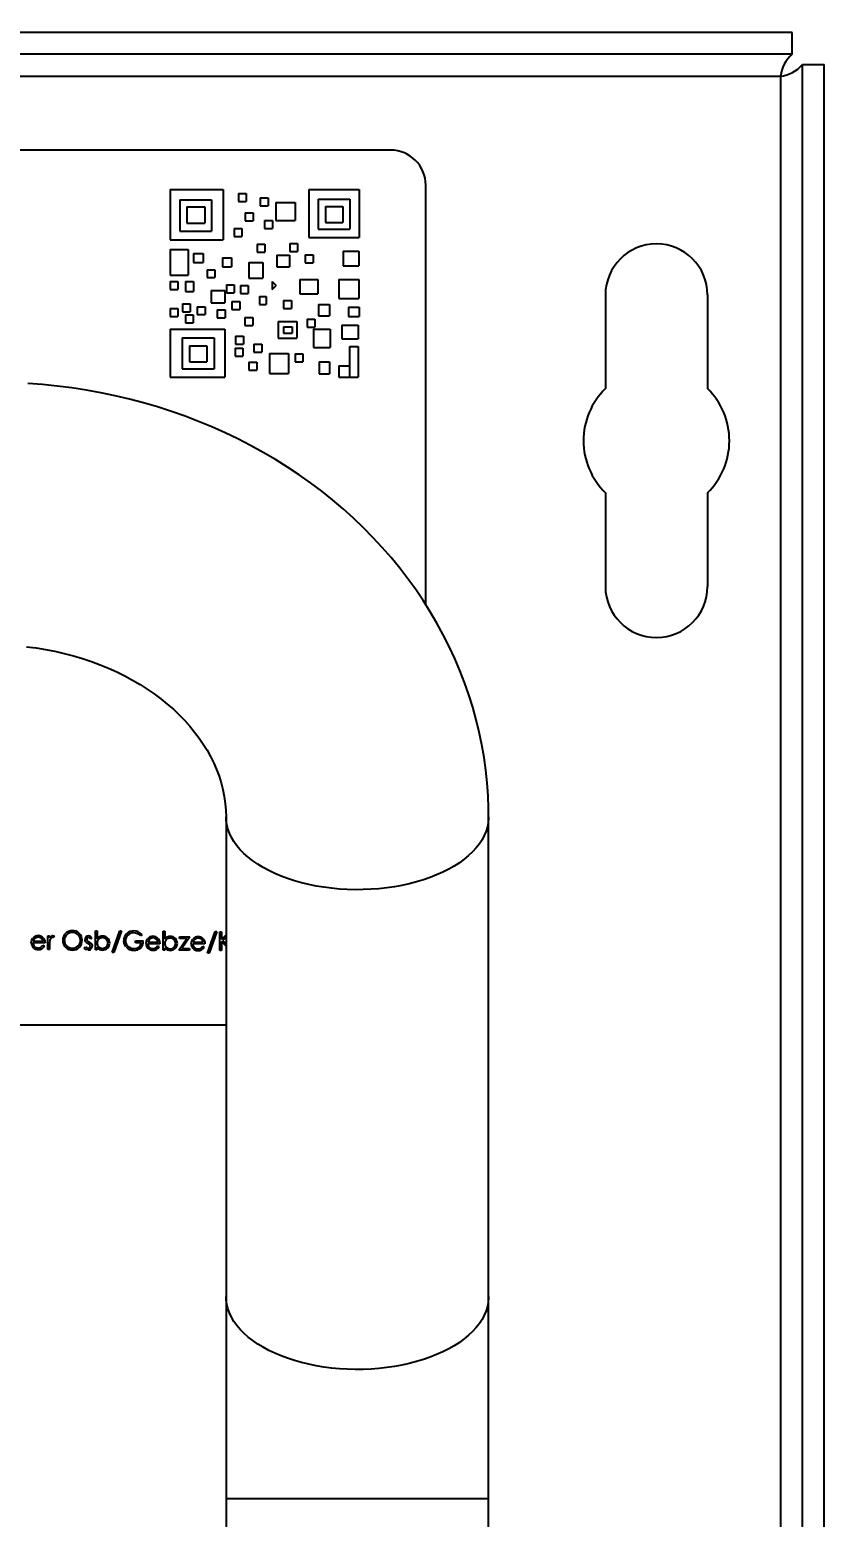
# Model space of a CAD drawing. Header units: millimetres. Extents: x 75 to 2075, y 25 to 1460.
# Drawn here: x 861.3 to 939.1, y 1035.1 to 1180.8 of the extents above; entities that cross this region are included whole.
import ezdxf

# ---------------------------------------------------------------- set-up
doc = ezdxf.new("R2010")
doc.units = ezdxf.units.MM
doc.header["$LTSCALE"] = 5
doc.styles.add('SLDTEXTSTYLE0', font='TXT', dxfattribs={"width": 0.75})
doc.dimstyles.new('SLDDIMSTYLE1', dxfattribs={"dimtxt": 17.5, "dimasz": 16.51, "dimexe": 0, "dimexo": 0.0625, "dimgap": 4.375, "dimtad": 1, "dimlfac": 0.7, "dimrnd": 1e-09, "dimzin": 12, "dimdsep": 46, "dimtxsty": 'SLDTEXTSTYLE0', "dimsah": 1, "dimcen": 0.09, "dimadec": 0, "dimazin": 3, "dimtfac": 1, "dimtofl": 0, "dimtmove": 0, "dimatfit": 3, "dimfxl": 1, "dimfrac": 2, "dimtolj": 1, "dimtzin": 12, "dimarcsym": 0})

# ---------------------------------------------------------------- blocks, each defined once
blk = doc.blocks.new('_D_5')
at = {"color": 7, "linetype": 'Continuous', "lineweight": 0}
for p, q in [((240.49, 1182.43), (240.49, 1236.29)), ((939.06, 1182.43), (939.06, 1236.29)), ((939.06, 1231.29), (240.49, 1231.29))]:
    blk.add_line(p, q, dxfattribs=at)
at = {"color": 7, "linetype": 'Continuous', "lineweight": 18}
for points in [[(240.49, 1231.29), (257, 1228.75), (257, 1233.83)], [(939.06, 1231.29), (922.55, 1233.83), (922.55, 1228.75)]]:
    blk.add_solid(points, dxfattribs=at)
at = {"color": 7, "linetype": 'Continuous', "lineweight": 18, "insert": (571.4, 1253.85), "char_height": 17.5, "attachment_point": 1, "style": 'SLDTEXTSTYLE0'}
blk.add_mtext('489', dxfattribs=at)

msp = doc.modelspace()

# ---------------------------------------------------------------- linework, layer by layer
at = {"color": 7, "linetype": 'Continuous', "lineweight": 25}
for p, q in [((935.907, 1180.579), (417.632, 1180.579)), ((935.907, 1178.436), (935.907, 1180.579)), ((935.907, 1178.436), (417.632, 1178.436)), ((417.632, 1176.293), (934.775, 1176.293)), ((934.775, 1176.293), (934.775, 769.998)), ((936.918, 1177.426), (939.06, 1177.426)), ((936.918, 762.271), (936.918, 1177.426)), ((939.06, 569.446), (939.06, 1177.426)), ((896.613, 1169.048), (789.185, 1169.048)), ((875.017, 1165.191), (880.217, 1165.191)), ((875.017, 1165.191), (875.017, 1160.271)), ((880.217, 1165.191), (880.217, 1160.271)), ((881.697, 1164.79), (881.697, 1164.011)), ((881.697, 1164.79), (882.462, 1164.79)), ((882.462, 1164.79), (882.462, 1164.011)), ((888.605, 1165.191), (888.605, 1160.489)), ((888.605, 1165.191), (893.52, 1165.191)), ((893.52, 1165.191), (893.52, 1160.489)), ((900.042, 1124.519), (900.042, 1165.62)), ((875.957, 1164.168), (875.957, 1161.097)), ((875.957, 1164.168), (879.078, 1164.168)), ((876.656, 1163.484), (878.407, 1163.484)), ((876.656, 1163.484), (876.656, 1161.886)), ((878.407, 1163.484), (878.407, 1161.886)), ((879.078, 1164.168), (879.078, 1161.097)), ((881.697, 1164.011), (882.462, 1164.011)), ((883.846, 1164.375), (883.846, 1163.597)), ((883.846, 1164.375), (884.611, 1164.375)), ((883.846, 1163.597), (884.611, 1163.597)), ((884.611, 1164.375), (884.611, 1163.597)), ((885.354, 1163.923), (887.255, 1163.923)), ((885.354, 1163.923), (885.354, 1162.151)), ((887.255, 1163.923), (887.255, 1162.151)), ((889.498, 1164.235), (892.619, 1164.235)), ((889.498, 1164.235), (889.498, 1161.315)), ((890.219, 1163.531), (890.219, 1161.973)), ((890.219, 1163.531), (891.926, 1163.531)), ((891.926, 1163.531), (891.926, 1161.973)), ((892.619, 1164.235), (892.619, 1161.315)), ((876.656, 1161.886), (878.407, 1161.886)), ((882.375, 1162.905), (882.375, 1162.127)), ((882.375, 1162.905), (883.141, 1162.905)), ((882.375, 1162.127), (883.141, 1162.127)), ((883.141, 1162.905), (883.141, 1162.127)), ((884.26, 1162.151), (885.025, 1162.151)), ((884.26, 1162.151), (884.26, 1161.373)), ((885.025, 1162.151), (885.025, 1161.373)), ((885.354, 1162.151), (887.255, 1162.151)), ((890.219, 1161.973), (891.926, 1161.973)), ((875.017, 1160.271), (880.217, 1160.271)), ((875.957, 1161.097), (879.078, 1161.097)), ((881.282, 1161.359), (881.282, 1160.581)), ((881.282, 1161.359), (882.047, 1161.359)), ((881.282, 1160.581), (882.047, 1160.581)), ((882.047, 1161.359), (882.047, 1160.581)), ((884.26, 1161.373), (885.025, 1161.373)), ((888.605, 1160.489), (893.52, 1160.489)), ((889.498, 1161.315), (892.619, 1161.315)), ((875.013, 1159.299), (875.013, 1156.8)), ((875.013, 1159.299), (876.795, 1159.299)), ((876.795, 1159.299), (876.795, 1156.8)), ((877.295, 1158.928), (877.295, 1158.046)), ((877.295, 1158.928), (878.244, 1158.928)), ((878.244, 1158.928), (878.244, 1158.046)), ((883.524, 1159.822), (883.524, 1159.043)), ((883.524, 1159.822), (884.289, 1159.822)), ((883.524, 1159.043), (884.289, 1159.043)), ((884.289, 1159.822), (884.289, 1159.043)), ((885.457, 1158.771), (886.699, 1158.771)), ((885.457, 1158.771), (885.457, 1157.604)), ((886.699, 1158.771), (886.699, 1157.604)), ((886.735, 1159.888), (886.735, 1159.109)), ((886.735, 1159.888), (887.5, 1159.888)), ((886.735, 1159.109), (887.5, 1159.109)), ((887.5, 1159.888), (887.5, 1159.109)), ((888.252, 1158.788), (888.252, 1158.01)), ((888.252, 1158.788), (889.017, 1158.788)), ((889.017, 1158.788), (889.017, 1158.01)), ((891.947, 1159.152), (893.498, 1159.152)), ((891.947, 1159.152), (891.947, 1157.718)), ((893.498, 1159.152), (893.498, 1157.718)), ((877.295, 1158.046), (878.244, 1158.046)), ((878.642, 1157.337), (878.642, 1156.558)), ((878.642, 1157.337), (879.407, 1157.337)), ((879.407, 1157.337), (879.407, 1156.558)), ((880.158, 1158.487), (880.158, 1157.604)), ((880.158, 1158.487), (881.031, 1158.487)), ((880.158, 1157.604), (881.031, 1157.604)), ((881.031, 1158.487), (881.031, 1157.604)), ((882.706, 1158.046), (884.093, 1158.046)), ((882.706, 1158.046), (882.706, 1156.499)), ((884.093, 1158.046), (884.093, 1156.499)), ((885.457, 1157.604), (886.699, 1157.604)), ((888.252, 1158.01), (889.017, 1158.01)), ((891.947, 1157.718), (893.498, 1157.718)), ((875.013, 1156.8), (876.795, 1156.8)), ((875.013, 1156.171), (875.013, 1155.393)), ((875.013, 1156.171), (875.778, 1156.171)), ((875.778, 1156.171), (875.778, 1155.393)), ((876.521, 1156.163), (876.521, 1155.211)), ((876.521, 1156.163), (877.311, 1156.163)), ((877.311, 1156.163), (877.311, 1155.211)), ((878.642, 1156.558), (879.407, 1156.558)), ((880.533, 1155.841), (880.533, 1155.063)), ((880.533, 1155.841), (881.298, 1155.841)), ((881.298, 1155.841), (881.298, 1155.063)), ((881.897, 1155.775), (881.897, 1154.997)), ((881.897, 1155.775), (882.662, 1155.775)), ((882.662, 1155.775), (882.662, 1154.997)), ((882.706, 1156.499), (884.093, 1156.499)), ((885.019, 1156.171), (885.402, 1155.782)), ((885.019, 1156.171), (885.019, 1155.393)), ((885.019, 1155.393), (885.402, 1155.782)), ((887.712, 1156.384), (889.478, 1156.384)), ((887.712, 1156.384), (887.712, 1154.973)), ((889.478, 1156.384), (889.478, 1154.973)), ((891.545, 1156.377), (893.488, 1156.377)), ((891.545, 1156.377), (891.545, 1154.521)), ((893.488, 1156.377), (893.488, 1154.521)), ((875.013, 1155.393), (875.778, 1155.393)), ((876.521, 1155.211), (877.311, 1155.211)), ((879.021, 1155.308), (879.021, 1154.104)), ((879.021, 1155.308), (880.376, 1155.308)), ((880.376, 1155.308), (880.376, 1154.104)), ((880.533, 1155.063), (881.298, 1155.063)), ((881.897, 1154.997), (882.662, 1154.997)), ((883.764, 1154.706), (884.422, 1154.706)), ((883.764, 1154.706), (883.764, 1153.916)), ((884.422, 1154.706), (884.422, 1153.916)), ((886.119, 1154.302), (886.119, 1153.524)), ((886.119, 1154.302), (886.884, 1154.302)), ((886.884, 1154.302), (886.884, 1153.524)), ((887.712, 1154.973), (889.478, 1154.973)), ((891.545, 1154.521), (893.488, 1154.521)), ((917.632, 1154.865), (917.632, 1145.68)), ((927.632, 1154.865), (927.632, 1145.68)), ((875.013, 1153.532), (875.013, 1152.754)), ((875.013, 1153.532), (875.778, 1153.532)), ((875.778, 1153.532), (875.778, 1152.754)), ((876.223, 1153.994), (876.223, 1153.216)), ((876.223, 1153.994), (876.988, 1153.994)), ((876.223, 1153.216), (876.988, 1153.216)), ((876.509, 1152.917), (877.274, 1152.917)), ((876.509, 1152.917), (876.509, 1152.138)), ((876.988, 1153.994), (876.988, 1153.216)), ((877.274, 1152.917), (877.274, 1152.138)), ((877.674, 1153.708), (877.674, 1152.93)), ((877.674, 1153.708), (878.439, 1153.708)), ((877.674, 1152.93), (878.439, 1152.93)), ((878.439, 1153.708), (878.439, 1152.93)), ((879.021, 1154.104), (880.376, 1154.104)), ((879.631, 1153.4), (879.631, 1152.622)), ((879.631, 1153.4), (880.397, 1153.4)), ((880.397, 1153.4), (880.397, 1152.622)), ((881.061, 1154.214), (881.061, 1153.436)), ((881.061, 1154.214), (881.826, 1154.214)), ((881.061, 1153.436), (881.826, 1153.436)), ((881.826, 1154.214), (881.826, 1153.436)), ((883.764, 1153.916), (884.422, 1153.916)), ((886.119, 1153.524), (886.884, 1153.524)), ((889.541, 1153.916), (890.632, 1153.916)), ((889.541, 1153.916), (889.541, 1152.824)), ((889.541, 1152.824), (890.632, 1152.824)), ((890.632, 1153.916), (890.632, 1152.824)), ((892.492, 1153.665), (893.529, 1153.665)), ((892.492, 1153.665), (892.492, 1152.762)), ((893.529, 1153.665), (893.529, 1152.762)), ((875.013, 1152.754), (875.778, 1152.754)), ((875.013, 1151.523), (875.013, 1146.82)), ((875.013, 1151.523), (880.358, 1151.523)), ((876.509, 1152.138), (877.274, 1152.138)), ((879.631, 1152.622), (880.397, 1152.622)), ((880.358, 1151.523), (880.358, 1146.82)), ((882.345, 1152.662), (882.345, 1151.883)), ((882.345, 1152.662), (883.11, 1152.662)), ((882.345, 1151.883), (883.11, 1151.883)), ((883.11, 1152.662), (883.11, 1151.883)), ((885.601, 1152.273), (887.428, 1152.273)), ((885.601, 1152.273), (885.601, 1150.614)), ((886.101, 1151.74), (886.101, 1151.102)), ((886.101, 1151.74), (886.977, 1151.74)), ((886.977, 1151.74), (886.977, 1151.102)), ((887.428, 1152.273), (887.428, 1150.614)), ((888.428, 1152.499), (888.428, 1151.72)), ((888.428, 1152.499), (889.193, 1152.499)), ((888.428, 1151.72), (889.193, 1151.72)), ((889.053, 1151.5), (890.67, 1151.5)), ((889.053, 1151.5), (889.053, 1149.715)), ((889.193, 1152.499), (889.193, 1151.72)), ((890.67, 1151.5), (890.67, 1149.715)), ((891.812, 1151.889), (891.812, 1150.549)), ((891.812, 1151.889), (893.418, 1151.889)), ((892.492, 1152.762), (893.529, 1152.762)), ((893.418, 1151.889), (893.418, 1150.549)), ((876.195, 1150.661), (876.195, 1147.618)), ((876.195, 1150.661), (879.316, 1150.661)), ((879.316, 1150.661), (879.316, 1147.618)), ((881.428, 1150.808), (881.428, 1150.03)), ((881.428, 1150.808), (882.193, 1150.808)), ((881.428, 1150.03), (882.193, 1150.03)), ((882.193, 1150.808), (882.193, 1150.03)), ((883.216, 1150.036), (883.981, 1150.036)), ((883.216, 1150.036), (883.216, 1149.257)), ((883.981, 1150.036), (883.981, 1149.257)), ((885.601, 1150.614), (887.428, 1150.614)), ((886.101, 1151.102), (886.977, 1151.102)), ((891.812, 1150.549), (893.418, 1150.549)), ((876.916, 1149.862), (878.623, 1149.862)), ((876.916, 1149.862), (876.916, 1148.304)), ((878.623, 1149.862), (878.623, 1148.304)), ((881.368, 1149.636), (881.368, 1148.857)), ((881.368, 1149.636), (882.133, 1149.636)), ((881.368, 1148.857), (882.133, 1148.857)), ((882.133, 1149.636), (882.133, 1148.857)), ((883.216, 1149.257), (883.981, 1149.257)), ((884.754, 1149.113), (886.596, 1149.113)), ((884.754, 1149.113), (884.754, 1147.175)), ((886.596, 1149.113), (886.596, 1147.175)), ((887.258, 1149.09), (888.023, 1149.09)), ((887.258, 1149.09), (887.258, 1148.312)), ((888.023, 1149.09), (888.023, 1148.312)), ((889.053, 1149.715), (890.67, 1149.715)), ((892.586, 1149.8), (892.586, 1146.82)), ((892.586, 1149.8), (893.413, 1149.8)), ((893.413, 1149.8), (893.413, 1146.82)), ((876.195, 1147.618), (879.316, 1147.618)), ((876.916, 1148.304), (878.623, 1148.304)), ((882.735, 1148.282), (882.735, 1147.504)), ((882.735, 1148.282), (883.5, 1148.282)), ((882.735, 1147.504), (883.5, 1147.504)), ((883.5, 1148.282), (883.5, 1147.504)), ((884.754, 1147.175), (886.596, 1147.175)), ((887.258, 1148.312), (888.023, 1148.312)), ((889.604, 1148.313), (889.604, 1147.127)), ((889.604, 1148.313), (890.608, 1148.313)), ((889.604, 1147.127), (890.608, 1147.127)), ((890.608, 1148.313), (890.608, 1147.127)), ((891.525, 1147.916), (892.577, 1147.916)), ((891.525, 1147.916), (891.525, 1146.82)), ((892.577, 1147.916), (892.577, 1146.82)), ((875.013, 1146.82), (880.358, 1146.82)), ((891.525, 1146.82), (892.577, 1146.82)), ((892.586, 1146.82), (893.413, 1146.82)), ((917.632, 1135.478), (917.632, 1126.293)), ((927.632, 1135.478), (927.632, 1126.293)), ((880.489, 1103.72), (880.489, 1056.719)), ((906.203, 1056.719), (906.203, 1103.72)), ((863.051, 1092.057), (863.214, 1092.057)), ((863.051, 1090.731), (863.051, 1092.057)), ((863.214, 1092.057), (863.214, 1091.862)), ((863.679, 1092.035), (863.59, 1091.894)), ((867.354, 1091.87), (867.243, 1091.757)), ((867.703, 1092.565), (867.866, 1092.565)), ((867.703, 1090.704), (867.703, 1092.565)), ((867.866, 1092.565), (867.866, 1091.789)), ((869.331, 1090.438), (870.09, 1092.555)), ((870.261, 1092.555), (869.503, 1090.438)), ((870.09, 1092.555), (870.261, 1092.555)), ((872.262, 1092.192), (872.122, 1092.06)), ((874.332, 1092.526), (874.495, 1092.526)), ((874.332, 1090.665), (874.332, 1092.526)), ((874.495, 1092.526), (874.495, 1091.75)), ((875.867, 1090.655), (876.639, 1091.818)), ((875.937, 1091.98), (876.937, 1091.98)), ((875.937, 1091.818), (875.937, 1091.98)), ((876.639, 1091.818), (875.937, 1091.818)), ((876.937, 1091.98), (876.166, 1090.817)), ((878.658, 1090.383), (879.417, 1092.499)), ((879.589, 1092.499), (878.83, 1090.383)), ((879.417, 1092.499), (879.589, 1092.499)), ((879.891, 1092.446), (880.054, 1092.446)), ((879.891, 1090.632), (879.891, 1092.446)), ((880.054, 1092.446), (880.054, 1091.756)), ((880.054, 1091.756), (880.489, 1092.153)), ((880.489, 1091.941), (880.151, 1091.632)), ((880.151, 1091.632), (880.489, 1091.28)), ((862.772, 1091.369), (861.586, 1091.369)), ((861.603, 1091.532), (862.609, 1091.532)), ((862.557, 1091.16), (862.702, 1091.084)), ((863.214, 1090.731), (863.051, 1090.731)), ((863.214, 1091.177), (863.214, 1090.731)), ((866.61, 1090.866), (866.718, 1090.989)), ((867.866, 1090.704), (867.703, 1090.704)), ((867.866, 1090.949), (867.866, 1090.704)), ((869.503, 1090.438), (869.331, 1090.438)), ((871.61, 1091.571), (872.378, 1091.571)), ((871.61, 1091.385), (871.61, 1091.571)), ((872.215, 1091.385), (871.61, 1091.385)), ((874.006, 1091.302), (872.82, 1091.302)), ((872.837, 1091.465), (873.843, 1091.465)), ((873.792, 1091.093), (873.936, 1091.017)), ((874.495, 1090.665), (874.332, 1090.665)), ((874.495, 1090.91), (874.495, 1090.665)), ((876.914, 1090.655), (875.867, 1090.655)), ((876.166, 1090.817), (876.914, 1090.817)), ((876.914, 1090.817), (876.914, 1090.655)), ((878.426, 1091.276), (877.239, 1091.276)), ((877.256, 1091.439), (878.263, 1091.439)), ((878.211, 1091.067), (878.356, 1090.991)), ((878.83, 1090.383), (878.658, 1090.383)), ((880.054, 1090.632), (879.891, 1090.632)), ((880.054, 1091.508), (880.054, 1090.632)), ((880.489, 1091.055), (880.054, 1091.508)), ((789.185, 1083.334), (880.489, 1083.334)), ((880.489, 1056.719), (880.489, 1036.908)), ((906.203, 1036.908), (906.203, 1056.719)), ((880.489, 1036.908), (880.489, 856.463)), ((906.203, 1036.908), (880.489, 1036.908)), ((906.203, 805.063), (906.203, 1036.908))]:
    msp.add_line(p, q, dxfattribs=at)
at = {"color": 7, "linetype": 'Continuous', "lineweight": 25, "flags": 128}
for points in [[(906.203, 1103.72), (906.194, 1104.535), (906.146, 1105.792), (906.056, 1107.046), (905.924, 1108.296), (905.75, 1109.543), (905.534, 1110.785), (905.278, 1112.02), (904.979, 1113.248), (904.64, 1114.468), (904.26, 1115.679), (903.84, 1116.88), (903.38, 1118.069), (902.879, 1119.246), (902.339, 1120.41), (901.76, 1121.56), (901.143, 1122.694), (900.487, 1123.812), (899.793, 1124.914), (899.063, 1125.997), (898.295, 1127.06), (897.492, 1128.104), (896.653, 1129.127), (895.78, 1130.128), (894.873, 1131.106), (893.933, 1132.06), (892.96, 1132.99), (891.955, 1133.894), (890.921, 1134.772), (889.856, 1135.622), (888.763, 1136.445), (887.641, 1137.238), (886.493, 1138.003), (885.32, 1138.737), (884.121, 1139.44), (882.899, 1140.112), (881.655, 1140.752), (880.389, 1141.359), (879.103, 1141.932), (877.798, 1142.472), (876.476, 1142.978), (875.136, 1143.449), (873.781, 1143.886), (872.412, 1144.287), (871.03, 1144.652), (869.636, 1144.981), (868.231, 1145.274), (866.817, 1145.53), (865.395, 1145.749), (863.966, 1145.932), (862.532, 1146.077), (861.093, 1146.186)], [(860.941, 1120.396), (861.883, 1120.276), (862.817, 1120.126), (863.741, 1119.947), (864.653, 1119.74), (865.551, 1119.504), (866.435, 1119.241), (867.301, 1118.952), (868.149, 1118.636), (868.978, 1118.295), (869.785, 1117.931), (870.57, 1117.542), (871.331, 1117.132), (872.067, 1116.701), (872.776, 1116.249), (873.459, 1115.778), (874.114, 1115.29), (874.74, 1114.784), (875.336, 1114.263), (875.902, 1113.726), (876.438, 1113.176), (876.942, 1112.613), (877.414, 1112.038), (877.855, 1111.451), (878.263, 1110.854), (878.639, 1110.246), (878.981, 1109.629), (879.291, 1109.002), (879.567, 1108.365), (879.808, 1107.718), (880.015, 1107.061), (880.186, 1106.394), (880.32, 1105.717), (880.416, 1105.031), (880.473, 1104.336), (880.489, 1103.72)], [(906.203, 1103.72), (906.202, 1103.605), (906.166, 1103.174), (906.083, 1102.746), (905.954, 1102.321), (905.778, 1101.901), (905.558, 1101.488), (905.293, 1101.084), (904.984, 1100.688), (904.633, 1100.304), (904.24, 1099.932), (903.808, 1099.574), (903.338, 1099.231), (902.831, 1098.905), (902.289, 1098.596), (901.715, 1098.306), (901.111, 1098.035), (900.478, 1097.786), (899.819, 1097.558), (899.137, 1097.352), (898.433, 1097.17), (897.711, 1097.011), (896.972, 1096.878), (896.221, 1096.769), (895.459, 1096.685), (894.69, 1096.627), (893.915, 1096.595), (893.138, 1096.589), (892.363, 1096.609), (891.59, 1096.655), (890.825, 1096.727), (890.068, 1096.824), (889.323, 1096.946), (888.593, 1097.093), (887.881, 1097.264), (887.188, 1097.459), (886.518, 1097.677), (885.873, 1097.917), (885.254, 1098.178), (884.666, 1098.459), (884.109, 1098.759), (883.586, 1099.077), (883.098, 1099.413), (882.648, 1099.764), (882.237, 1100.129), (881.867, 1100.508), (881.538, 1100.898), (881.252, 1101.299), (881.011, 1101.708), (880.815, 1102.125), (880.664, 1102.548), (880.559, 1102.975), (880.502, 1103.404), (880.489, 1103.715)], [(861.423, 1091.4), (861.471, 1091.662), (861.575, 1091.843)], [(861.76, 1091.803), (861.654, 1091.662), (861.603, 1091.532)], [(862.102, 1091.927), (861.899, 1091.889), (861.76, 1091.803)], [(862.628, 1091.829), (862.746, 1091.583), (862.772, 1091.369)], [(863.243, 1091.632), (863.217, 1091.378), (863.214, 1091.177)], [(863.59, 1091.894), (863.544, 1091.912), (863.506, 1091.918)], [(863.537, 1092.08), (863.62, 1092.064), (863.679, 1092.035)], [(866.74, 1091.507), (866.691, 1091.617), (866.679, 1091.711)], [(866.842, 1091.718), (866.857, 1091.646), (866.887, 1091.597)], [(866.887, 1091.597), (866.988, 1091.513), (867.077, 1091.461)], [(867.243, 1091.757), (867.129, 1091.86), (867.015, 1091.896)], [(870.693, 1090.984), (870.513, 1091.307), (870.471, 1091.595)], [(872.657, 1091.334), (872.705, 1091.595), (872.81, 1091.776)], [(872.995, 1091.736), (872.888, 1091.595), (872.837, 1091.465)], [(873.336, 1091.861), (873.133, 1091.822), (872.995, 1091.736)], [(873.862, 1091.763), (873.98, 1091.516), (874.006, 1091.302)], [(877.076, 1091.308), (877.124, 1091.569), (877.229, 1091.75)], [(877.414, 1091.71), (877.307, 1091.569), (877.256, 1091.439)], [(877.756, 1091.835), (877.552, 1091.796), (877.414, 1091.71)], [(878.281, 1091.736), (878.399, 1091.49), (878.426, 1091.276)], [(866.989, 1090.687), (866.755, 1090.745), (866.61, 1090.866)], [(866.718, 1090.989), (866.85, 1090.881), (866.98, 1090.849)], [(866.969, 1091.326), (866.83, 1091.415), (866.74, 1091.507)], [(867.17, 1091.189), (867.062, 1091.273), (866.969, 1091.326)], [(867.077, 1091.461), (867.221, 1091.369), (867.315, 1091.275)], [(867.214, 1091.063), (867.2, 1091.138), (867.17, 1091.189)], [(867.315, 1091.275), (867.366, 1091.164), (867.377, 1091.07)], [(906.203, 1056.719), (906.202, 1056.604), (906.166, 1056.173), (906.083, 1055.745), (905.954, 1055.32), (905.778, 1054.901), (905.558, 1054.488), (905.293, 1054.083), (904.984, 1053.687), (904.633, 1053.303), (904.24, 1052.931), (903.808, 1052.573), (903.338, 1052.231), (902.831, 1051.904), (902.289, 1051.595), (901.715, 1051.305), (901.111, 1051.035), (900.478, 1050.785), (899.819, 1050.557), (899.137, 1050.351), (898.433, 1050.169), (897.711, 1050.011), (896.972, 1049.877), (896.221, 1049.768), (895.459, 1049.684), (894.69, 1049.626), (893.915, 1049.594), (893.138, 1049.588), (892.363, 1049.608), (891.59, 1049.654), (890.825, 1049.726), (890.068, 1049.823), (889.323, 1049.945), (888.593, 1050.092), (887.881, 1050.264), (887.188, 1050.458), (886.518, 1050.676), (885.873, 1050.916), (885.254, 1051.177), (884.666, 1051.458), (884.109, 1051.758), (883.586, 1052.076), (883.098, 1052.412), (882.648, 1052.763), (882.237, 1053.128), (881.867, 1053.507), (881.538, 1053.897), (881.252, 1054.298), (881.011, 1054.707), (880.815, 1055.124), (880.664, 1055.547), (880.559, 1055.974), (880.502, 1056.403), (880.489, 1056.719)]]:
    msp.add_lwpolyline(points, dxfattribs=at)
at = {"color": 7, "linetype": 'Continuous', "lineweight": 25}
for centre, radius, start, end in [((938.191, 1175.858), 3.444, 131.53669, 172.74185), ((934.407, 1179.583), 3.31, 276.38503, 319.33643), ((896.613, 1165.62), 3.429, 0, 90), ((922.632, 1154.865), 5, 0, 180), ((922.632, 1140.579), 7.143, 134.427, 225.573), ((922.632, 1140.579), 7.143, 314.427, 45.573), ((922.632, 1126.293), 5, 180, 0), ((862.074, 1091.464), 0.626, 88.21893, 142.77013), ((862.111, 1091.448), 0.642, 36.39448, 91.50972), ((862.118, 1091.426), 0.502, 12.22326, 91.87338), ((863.555, 1091.706), 0.375, 92.67779, 155.38302), ((863.559, 1091.605), 0.317, 99.49914, 175.12448), ((865.438, 1091.638), 0.945, 90.19217, 180.98915), ((865.433, 1091.616), 0.94, 179.63826, 271.01854), ((865.431, 1091.622), 0.776, 89.14341, 179.95011), ((865.422, 1091.628), 0.766, 180.41323, 271.57807), ((865.459, 1091.642), 0.942, 359.29719, 91.44098), ((865.46, 1091.62), 0.777, 0.79353, 91.26063), ((865.47, 1091.629), 0.768, 267.99574, 0.11278), ((865.46, 1091.617), 0.941, 269.38928, 0.82933), ((867.01, 1091.728), 0.331, 89.26266, 182.87158), ((867.019, 1091.719), 0.177, 91.43838, 180.58013), ((866.976, 1091.589), 0.471, 36.61763, 85.26275), ((868.404, 1091.372), 0.681, 89.80312, 142.21267), ((868.385, 1091.371), 0.52, 88.10612, 180.16136), ((868.403, 1091.358), 0.532, 0.70265, 90.08383), ((868.414, 1091.369), 0.684, 359.61394, 90.65753), ((871.419, 1091.601), 0.948, 88.31117, 180.32856), ((871.417, 1091.578), 0.784, 88.26393, 178.22926), ((871.453, 1091.647), 0.821, 183.08663, 272.81597), ((871.409, 1091.371), 0.992, 43.99363, 88.12679), ((871.447, 1091.439), 1.109, 42.75853, 90.03901), ((873.309, 1091.397), 0.626, 88.21893, 142.77013), ((873.345, 1091.381), 0.642, 36.39448, 91.50972), ((873.353, 1091.359), 0.502, 12.22326, 91.87338), ((875.033, 1091.333), 0.681, 89.80312, 142.21267), ((875.014, 1091.332), 0.52, 88.10612, 180.16136), ((875.032, 1091.319), 0.532, 0.70265, 90.08383), ((875.043, 1091.33), 0.684, 359.61394, 90.65753), ((877.728, 1091.371), 0.626, 88.21893, 142.77013), ((877.764, 1091.355), 0.642, 36.39448, 91.50972), ((877.772, 1091.333), 0.502, 12.22326, 91.87338), ((862.082, 1091.378), 0.66, 178.03128, 270.6417), ((862.063, 1091.358), 0.477, 178.65226, 270.79085), ((862.078, 1091.432), 0.551, 269.10521, 330.4213), ((862.115, 1091.371), 0.654, 267.8059, 333.92138), ((866.991, 1091.073), 0.224, 267.29032, 357.40744), ((866.998, 1091.065), 0.379, 268.53103, 0.65934), ((868.385, 1091.363), 0.52, 179.28485, 271.61866), ((868.382, 1091.311), 0.631, 215.01582, 271.72976), ((868.409, 1091.37), 0.527, 269.0069, 359.37702), ((868.412, 1091.367), 0.687, 269.13863, 359.74535), ((871.439, 1091.62), 0.98, 220.47886, 272.36525), ((871.51, 1091.51), 0.87, 267.96067, 4.01996), ((871.546, 1091.505), 0.68, 265.58925, 349.84848), ((873.317, 1091.311), 0.66, 178.03128, 270.6417), ((873.297, 1091.291), 0.477, 178.65226, 270.79085), ((873.312, 1091.365), 0.551, 269.10521, 330.4213), ((873.349, 1091.305), 0.654, 267.8059, 333.92138), ((875.014, 1091.324), 0.52, 179.28485, 271.61866), ((875.011, 1091.272), 0.631, 215.01582, 271.72976), ((875.038, 1091.331), 0.527, 269.0069, 359.37702), ((875.041, 1091.328), 0.687, 269.13863, 359.74535), ((877.736, 1091.285), 0.66, 178.03128, 270.6417), ((877.716, 1091.265), 0.477, 178.65226, 270.79085), ((877.732, 1091.339), 0.551, 269.10521, 330.4213), ((877.768, 1091.278), 0.654, 267.8059, 333.92138)]:
    msp.add_arc(centre, radius, start, end, dxfattribs=at)

# ---------------------------------------------------------------- dimensions: what is measured, and where the dimension line sits
at = {"color": 7, "linetype": 'Continuous', "lineweight": 18}
dim = msp.add_linear_dim(base=(240.489, 1231.293), p1=(939.06, 1177.426), p2=(240.489, 1177.426), dimstyle='SLDDIMSTYLE1', dxfattribs=at)
dim.commit()
dim.dimension.update_dxf_attribs({"geometry": '_D_5', "text_midpoint": (590.794, 1231.293), "dimtype": 160})

doc.saveas('drawing.dxf')
